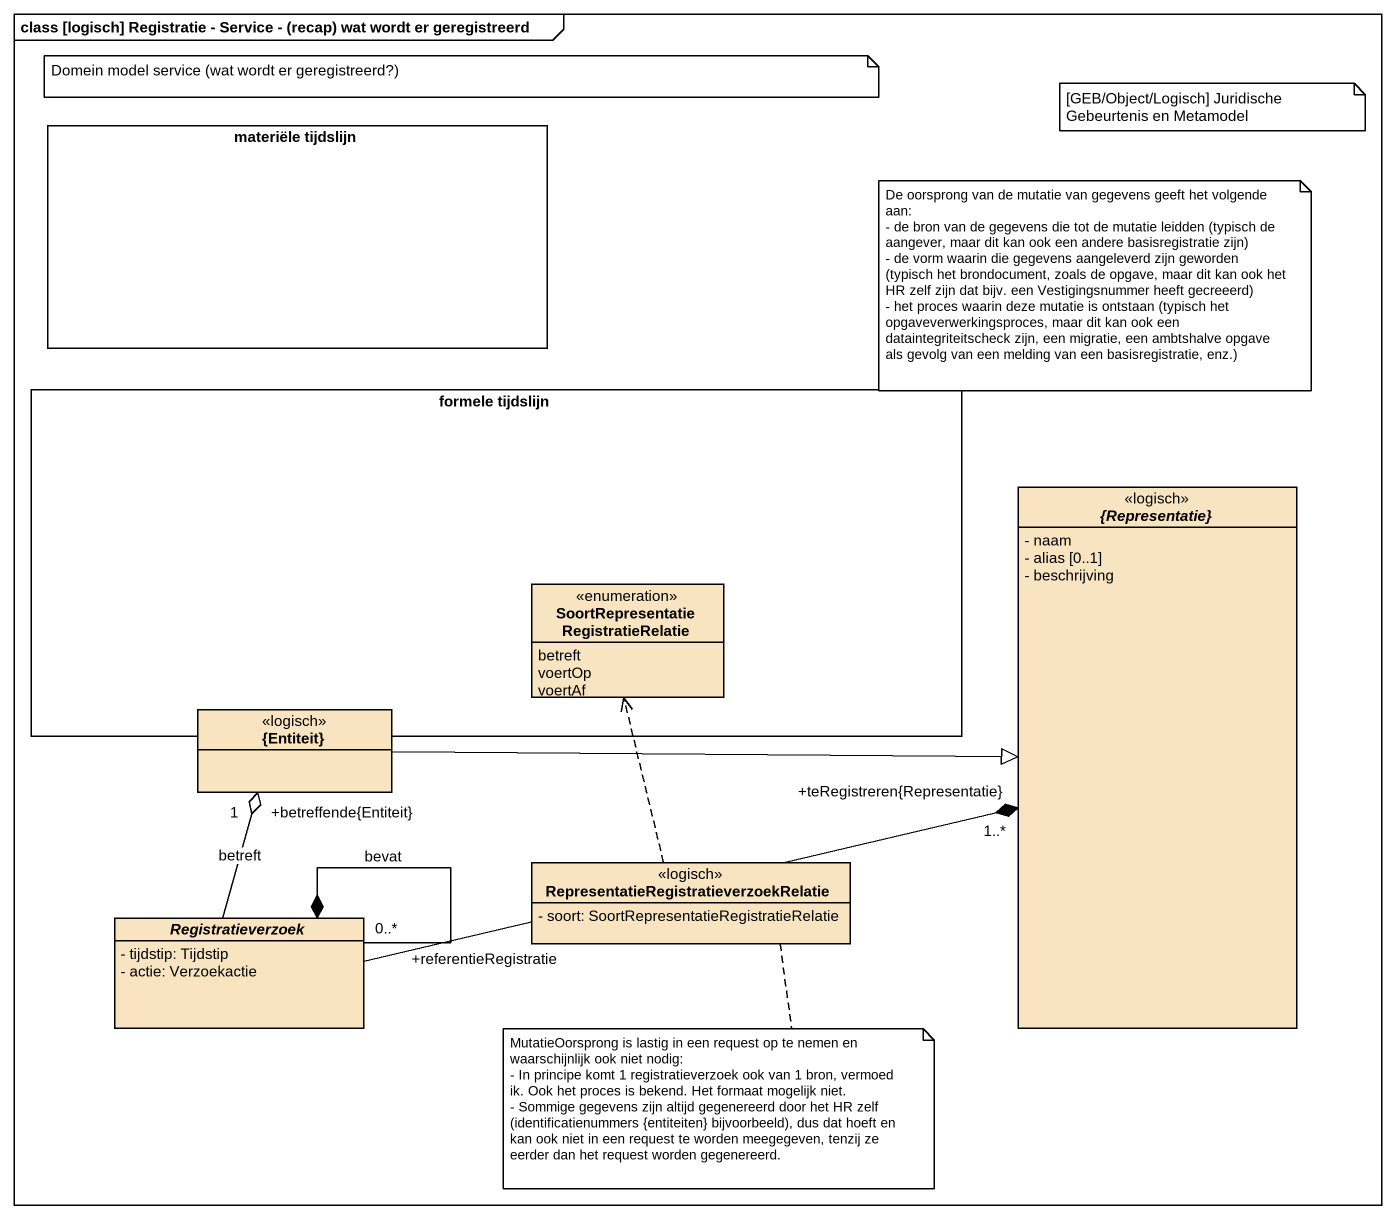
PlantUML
@startuml
mainframe class [logisch] Registratie - Service - (recap) wat wordt er geregistreerd
allowmixing
hide circle
hide empty members
skinparam classAttributeIconSize 0
rectangle "materiële tijdslijn" as materiële_tijdslijn
rectangle "formele tijdslijn" as formele_tijdslijn {
  enum "SoortRepresentatieRegistratieRelatie" as SoortRepresentatieRegistrati #F8E4C0 {
    betreft
    voertOp
    voertAf
  }
}
abstract class "{Representatie}" as Representatie <<logisch>> #F8E4C0 {
  - naam
  - alias [0..1]
  - beschrijving
}
class "{Entiteit}" as Entiteit <<logisch>> #F8E4C0
class "RepresentatieRegistratieverzoekRelatie" as RepresentatieRegistratieverz <<logisch>> #F8E4C0 {
  - soort: SoortRepresentatieRegistratieRelatie
}
abstract class Registratieverzoek #F8E4C0 {
  - tijdstip: Tijdstip
  - actie: Verzoekactie
}
Entiteit -right-|> Representatie
RepresentatieRegistratieverz .up.> SoortRepresentatieRegistrati
Registratieverzoek -right-* "+teRegistreren{Representatie}\n1..*" Representatie
Registratieverzoek -up-o "+betreffende{Entiteit}\n1" Entiteit : betreft
Registratieverzoek "+referentieRegistratie\n0..*" --* Registratieverzoek : bevat
note as N1
  Domein model service (wat wordt er geregistreerd?)
end note
note as N2
  [GEB/Object/Logisch] Juridische Gebeurtenis en Metamodel
end note
note as N3
  De oorsprong van de mutatie van gegevens geeft het volgende aan:
  - de bron van de gegevens die tot de mutatie leidden (typisch de aangever, maar dit kan ook een andere basisregistratie zijn)
  - de vorm waarin die gegevens aangeleverd zijn geworden (typisch het brondocument, zoals de opgave, maar dit kan ook het HR zelf zijn dat bijv. een Vestigingsnummer heeft gecreeerd)
  - het proces waarin deze mutatie is ontstaan (typisch het opgaveverwerkingsproces, maar dit kan ook een dataintegriteitscheck zijn, een migratie, een ambtshalve opgave als gevolg van een melding van een basisregistratie, enz.)
end note
note bottom of RepresentatieRegistratieverz
  MutatieOorsprong is lastig in een request op te nemen en waarschijnlijk ook niet nodig:
  - In principe komt 1 registratieverzoek ook van 1 bron, vermoed ik. Ook het proces is bekend. Het formaat mogelijk niet.
  - Sommige gegevens zijn altijd gegenereerd door het HR zelf (identificatienummers {entiteiten} bijvoorbeeld), dus dat hoeft en kan ook niet in een request te worden meegegeven, tenzij ze eerder dan het request worden gegenereerd.
end note
@enduml
